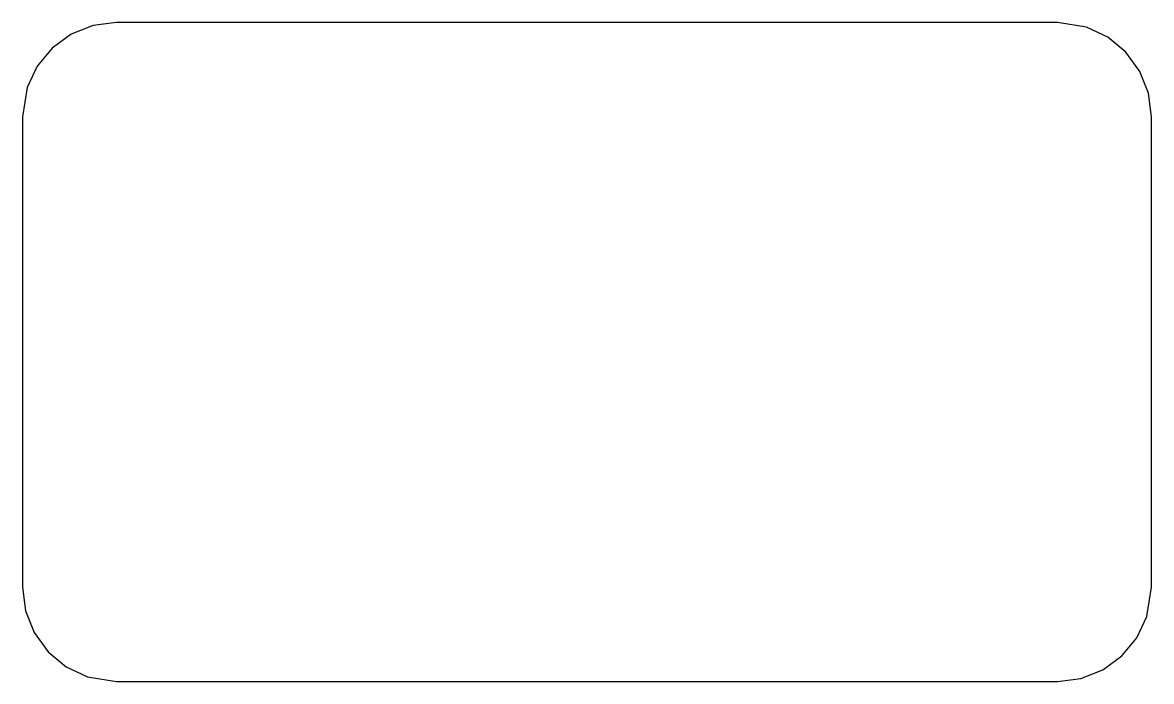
# Model space of a CAD drawing. Header units: metres. Extents: x -57 to 3, y -17.5 to 17.5.
import ezdxf

# ---------------------------------------------------------------- set-up
doc = ezdxf.new("R2010")
doc.units = ezdxf.units.M

msp = doc.modelspace()

# ---------------------------------------------------------------- linework, layer by layer
for p, q in [((-52, 17.5), (-53.2435, 17.3429)), ((-2, 17.5), (-52, 17.5)), ((-0.45491, 17.2553), (-2, 17.5)), ((-54.4088, 16.8815), (-55.4227, 16.1448)), ((-53.2435, 17.3429), (-54.4088, 16.8815)), ((0.679138, 16.7216), (-0.45491, 17.2553)), ((1.64484, 15.9227), (0.679138, 16.7216)), ((-55.4227, 16.1448), (-56.2216, 15.1791)), ((2.38153, 14.9088), (1.64484, 15.9227)), ((-56.2216, 15.1791), (-56.7553, 14.0451)), ((2.84291, 13.7435), (2.38153, 14.9088)), ((-56.7553, 14.0451), (-57, 12.5)), ((3, 12.5), (2.84291, 13.7435)), ((-57, 12.5), (-57, -12.5)), ((3, -12.5), (3, 12.5)), ((-57, -12.5), (-56.8429, -13.7435)), ((2.75528, -14.0451), (3, -12.5)), ((-56.8429, -13.7435), (-56.3815, -14.9088)), ((2.22163, -15.1791), (2.75528, -14.0451)), ((-56.3815, -14.9088), (-55.6448, -15.9227)), ((1.42273, -16.1448), (2.22163, -15.1791)), ((-55.6448, -15.9227), (-54.6791, -16.7216)), ((0.408768, -16.8815), (1.42273, -16.1448)), ((-54.6791, -16.7216), (-53.5451, -17.2553)), ((-53.5451, -17.2553), (-52, -17.5)), ((-2, -17.5), (-0.756546, -17.3429)), ((-0.756546, -17.3429), (0.408768, -16.8815)), ((-52, -17.5), (-2, -17.5))]:
    msp.add_line(p, q)

doc.saveas('drawing.dxf')
